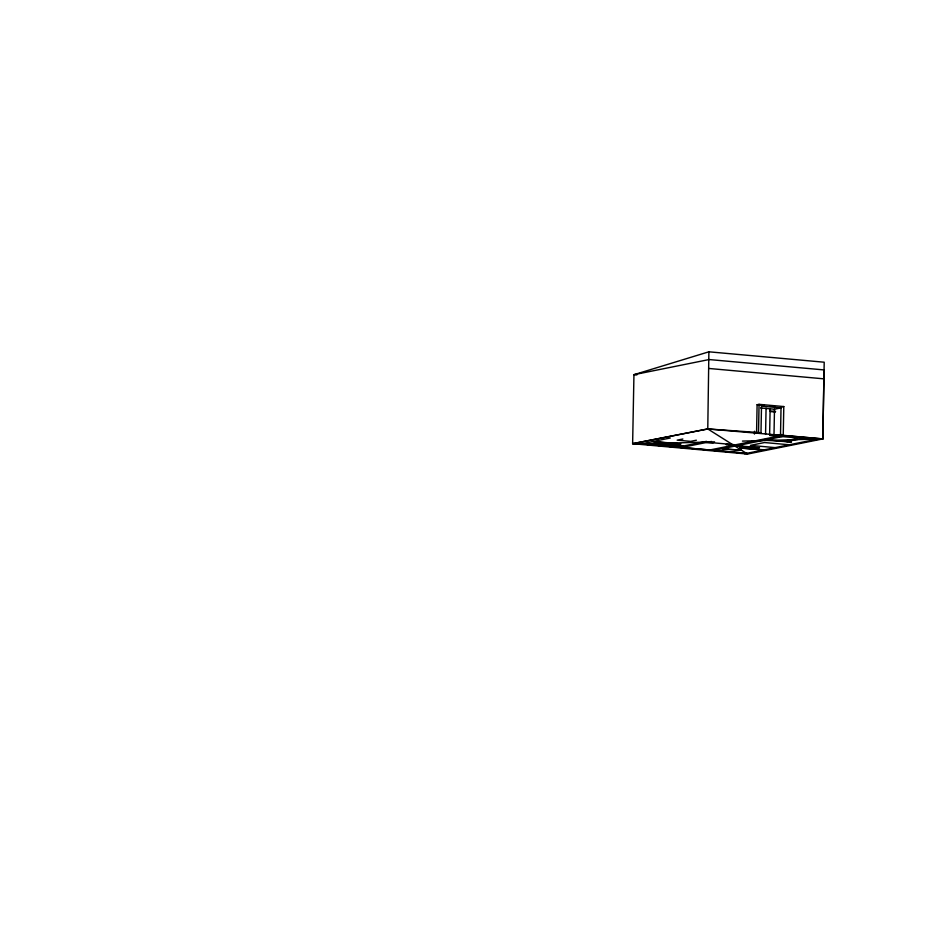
<?xml version="1.0" encoding="UTF-8"?>
<svg xmlns="http://www.w3.org/2000/svg" width="946" height="946" viewBox="0 0 946 946"><rect width="100%" height="100%" fill="white"/><g stroke="black" fill="none" stroke-linecap="round" stroke-linejoin="round"><path stroke-width="1.42" d="M769.796 435.456L815.216 439.559L822.819 438.909L824.203 362.212L708.885 351.806L633.95 374.687L632.626 443.674L747.565 454.045L822.819 438.909L824.049 369.921L709.11 359.551L633.95 374.687L636.859 374.947M754.459 434.072L754.506 431.27M781.301 435.16L783.253 434.77L783.796 406.567L759.059 404.332L757.107 404.722L756.563 432.925L760.986 432.76L761.506 406.141L781.029 407.903L780.521 434.521L773.982 435.834L774.49 409.216L781.029 407.903M641.471 443.804L632.626 443.674L707.774 428.952L758.515 432.535L759.059 404.332M765.562 434.391L766.071 408.187M769.618 434.758L770.127 408.554M781.845 406.957L783.796 406.567M670.312 437.998L653.248 441.439L680.919 443.934L652.031 441.676L641.199 443.863L746.914 453.323L641.199 443.863L714.573 441.865M682.87 439.003L677.159 440.15L690.675 441.368L696.374 440.221M677.975 447.103L682.669 446.157L656.749 443.816L684.195 445.85L706.485 441.356M681.782 447.446L705.326 442.704L713.225 442.799M711.475 441.463L707.442 442.279L735.491 444.809L778.132 436.212M728.124 444.135L726.008 444.573L733.375 445.235L709.831 449.977M713.899 450.343L721.1 448.889L741.498 450.308L722.519 448.605L735.929 445.897L758.515 447.943L759.52 447.73L736.934 445.696L764.51 440.138L791.483 441.995L766.497 439.736L782.2 436.579M783.595 441.285L794.51 439.086L797.75 439.382L786.836 441.581M744.632 453.773L815.216 439.559M632.626 443.674L707.774 428.952L822.819 438.909L742.456 441.096M708.944 368.467L823.883 378.838M757.107 404.722L764.38 405.385M770.21 405.905L774.573 406.295M760.549 407.963L774.49 409.216M769.914 410.954L775.602 411.463M770.943 411.628L775.353 412.018M758.515 432.535L760.986 432.76M780.521 434.521L783.253 434.77M778.57 434.912L822.819 438.909M775.353 436.768L779.421 437.135M765.48 438.767L769.536 439.133M789.319 444.774L764.522 442.539L750.403 445.377L775.212 447.624M764.202 449.835L739.583 447.943L763.091 450.06M747.565 454.045L707.774 428.952L708.885 351.806"/></g></svg>
